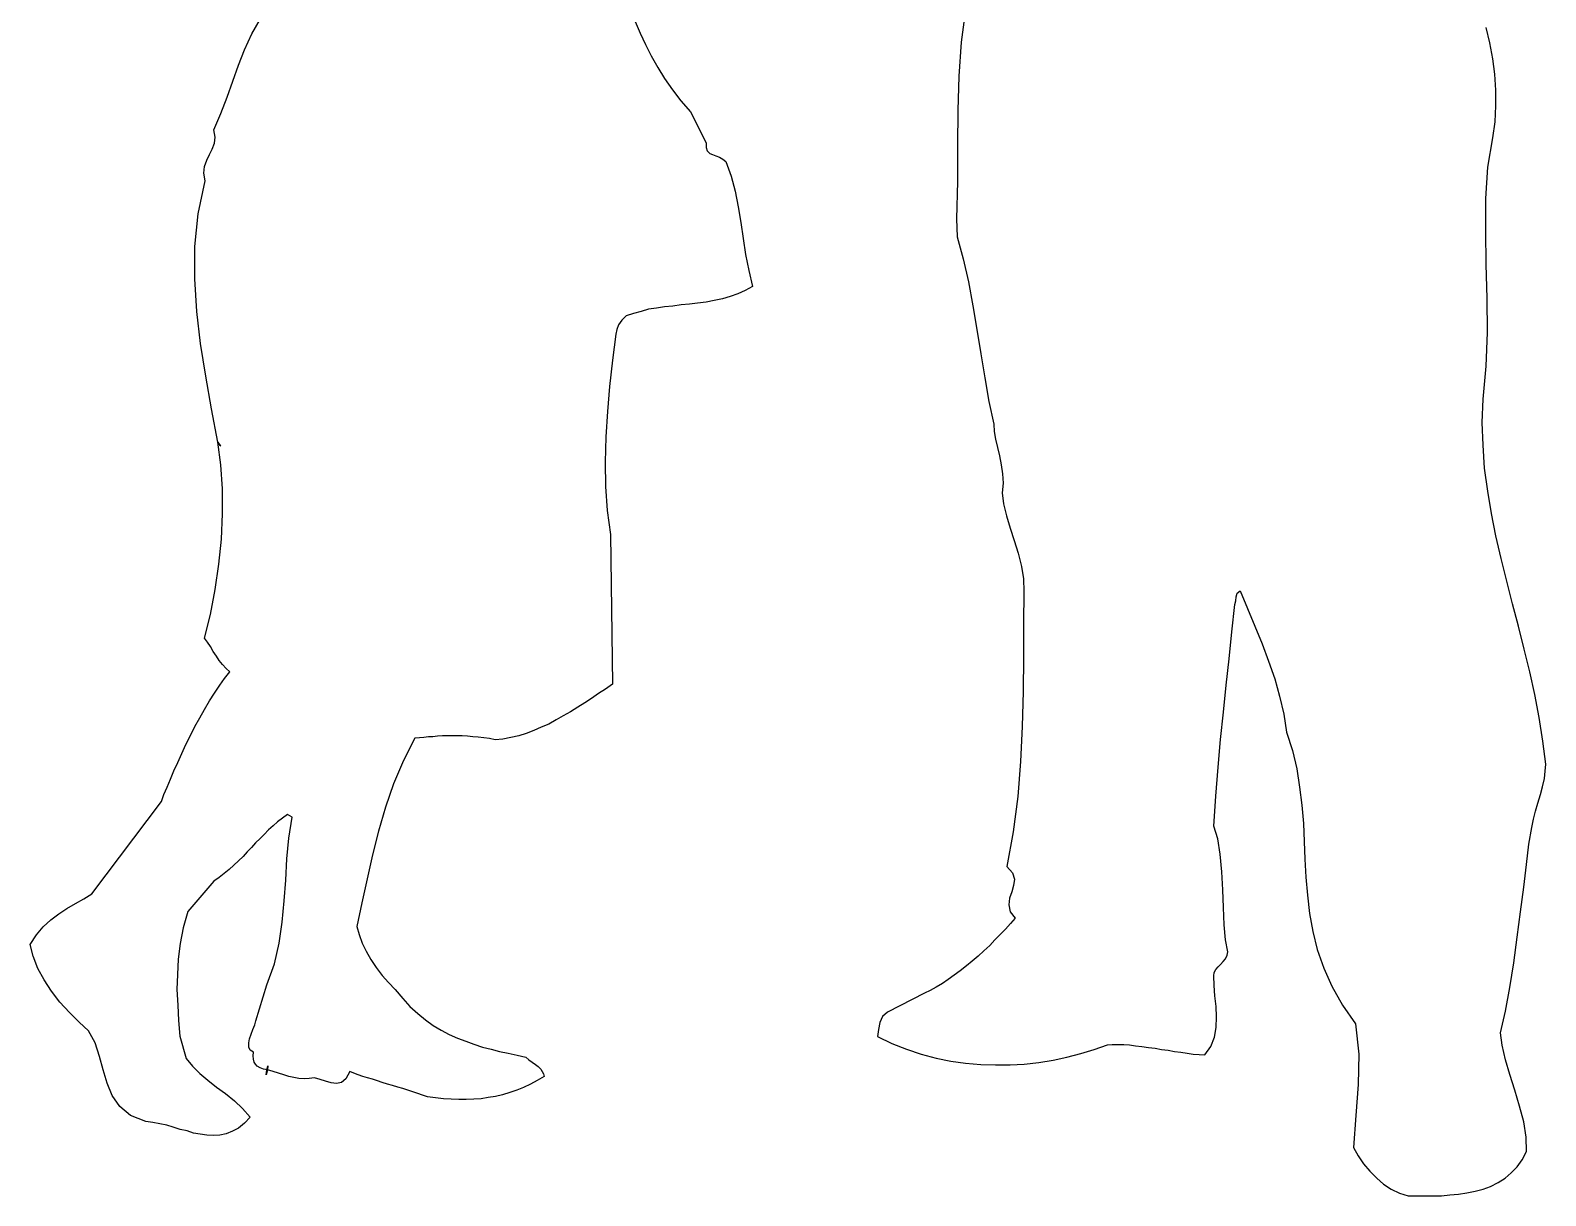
# Model space of a CAD drawing. Header units: millimetres. Extents: x -1574.07 to -1572.9, y 1774.51 to 1776.32.
# Drawn here: x -1574.073 to -1572.902, y 1774.511 to 1775.411 of the extents above; entities that cross this region are included whole.
import ezdxf

# ---------------------------------------------------------------- set-up
doc = ezdxf.new("R2010")
doc.units = ezdxf.units.MM
doc.header["$LTSCALE"] = 10
doc.layers.add('Humanos', color=2, linetype='Continuous')

msp = doc.modelspace()

# ---------------------------------------------------------------- linework, layer by layer
at = {"layer": 'Humanos'}
for p, q in [((-1573.3501, 1775.4289), (-1573.3538, 1775.4018)), ((-1573.9014, 1775.4081), (-1573.8948, 1775.4197)), ((-1573.6054, 1775.4178), (-1573.6017, 1775.4087)), ((-1572.9456, 1775.4012), (-1572.9484, 1775.4132)), ((-1573.9071, 1775.3958), (-1573.9014, 1775.4081)), ((-1573.6017, 1775.4087), (-1573.5976, 1775.3999)), ((-1573.3538, 1775.4018), (-1573.3557, 1775.3754)), ((-1572.9434, 1775.3889), (-1572.9456, 1775.4012)), ((-1573.9118, 1775.3839), (-1573.9071, 1775.3958)), ((-1573.5976, 1775.3999), (-1573.5932, 1775.3911)), ((-1573.5932, 1775.3911), (-1573.5881, 1775.3823)), ((-1572.9418, 1775.377), (-1572.9434, 1775.3889)), ((-1573.9162, 1775.3716), (-1573.9118, 1775.3839)), ((-1573.5881, 1775.3823), (-1573.5828, 1775.3738)), ((-1572.9409, 1775.3647), (-1572.9418, 1775.377)), ((-1573.9206, 1775.3594), (-1573.9162, 1775.3716)), ((-1573.5828, 1775.3738), (-1573.5768, 1775.365)), ((-1573.5768, 1775.365), (-1573.5702, 1775.3565)), ((-1573.3557, 1775.3754), (-1573.3563, 1775.349)), ((-1573.9253, 1775.3468), (-1573.9206, 1775.3594)), ((-1573.5702, 1775.3565), (-1573.5627, 1775.348)), ((-1572.9409, 1775.3525), (-1572.9409, 1775.3647)), ((-1573.9307, 1775.3342), (-1573.9253, 1775.3468)), ((-1573.5627, 1775.348), (-1573.5507, 1775.3241)), ((-1573.3563, 1775.349), (-1573.3567, 1775.3219)), ((-1572.9415, 1775.3402), (-1572.9409, 1775.3525)), ((-1573.9297, 1775.3285), (-1573.9307, 1775.3342)), ((-1572.9434, 1775.3279), (-1572.9415, 1775.3402)), ((-1573.9341, 1775.315), (-1573.9322, 1775.3191)), ((-1573.9322, 1775.3191), (-1573.9303, 1775.3238)), ((-1573.9303, 1775.3238), (-1573.9297, 1775.3285)), ((-1573.5507, 1775.3241), (-1573.5507, 1775.3204)), ((-1573.5507, 1775.3204), (-1573.5498, 1775.3178)), ((-1573.3567, 1775.3219), (-1573.3567, 1775.2943)), ((-1572.9472, 1775.3053), (-1572.9434, 1775.3279)), ((-1573.9379, 1775.3059), (-1573.9363, 1775.3106)), ((-1573.9363, 1775.3106), (-1573.9341, 1775.315)), ((-1573.5498, 1775.3178), (-1573.5479, 1775.3159)), ((-1573.5479, 1775.3159), (-1573.5457, 1775.315)), ((-1573.5457, 1775.315), (-1573.5432, 1775.3141)), ((-1573.5432, 1775.3141), (-1573.5403, 1775.3131)), ((-1573.5403, 1775.3131), (-1573.5378, 1775.3115)), ((-1573.5378, 1775.3115), (-1573.5356, 1775.3097)), ((-1573.5356, 1775.3097), (-1573.5315, 1775.2983)), ((-1573.9385, 1775.3005), (-1573.9379, 1775.3059)), ((-1573.9376, 1775.2946), (-1573.9385, 1775.3005)), ((-1573.5315, 1775.2983), (-1573.5284, 1775.2867)), ((-1572.9487, 1775.281), (-1572.9472, 1775.3053)), ((-1573.9429, 1775.2691), (-1573.9376, 1775.2946)), ((-1573.5284, 1775.2867), (-1573.5259, 1775.2747)), ((-1573.3567, 1775.2943), (-1573.3573, 1775.2653)), ((-1573.5259, 1775.2747), (-1573.524, 1775.2625)), ((-1572.9487, 1775.2559), (-1572.9487, 1775.281)), ((-1573.9454, 1775.2439), (-1573.9429, 1775.2691)), ((-1573.524, 1775.2625), (-1573.5221, 1775.2502)), ((-1573.3573, 1775.2653), (-1573.357, 1775.2515)), ((-1573.5221, 1775.2502), (-1573.5202, 1775.2379)), ((-1573.357, 1775.2515), (-1573.3523, 1775.2345)), ((-1572.9484, 1775.2301), (-1572.9487, 1775.2559)), ((-1573.9454, 1775.2191), (-1573.9454, 1775.2439)), ((-1573.5202, 1775.2379), (-1573.5177, 1775.2254)), ((-1573.5177, 1775.2254), (-1573.5149, 1775.2131)), ((-1573.3523, 1775.2345), (-1573.3482, 1775.2166)), ((-1572.9478, 1775.204), (-1572.9484, 1775.2301)), ((-1573.9439, 1775.1939), (-1573.9454, 1775.2191)), ((-1573.5149, 1775.2131), (-1573.5205, 1775.21)), ((-1573.3482, 1775.2166), (-1573.3447, 1775.1983)), ((-1573.5444, 1775.2024), (-1573.5507, 1775.2011)), ((-1573.5381, 1775.2037), (-1573.5444, 1775.2024)), ((-1573.5322, 1775.2055), (-1573.5381, 1775.2037)), ((-1573.5262, 1775.2074), (-1573.5322, 1775.2055)), ((-1573.5205, 1775.21), (-1573.5262, 1775.2074)), ((-1572.9475, 1775.1776), (-1572.9478, 1775.204)), ((-1573.941, 1775.1691), (-1573.9439, 1775.1939)), ((-1573.6124, 1775.1904), (-1573.6158, 1775.187)), ((-1573.6067, 1775.1923), (-1573.6124, 1775.1904)), ((-1573.601, 1775.1939), (-1573.6067, 1775.1923)), ((-1573.5951, 1775.1955), (-1573.601, 1775.1939)), ((-1573.5891, 1775.1964), (-1573.5951, 1775.1955)), ((-1573.5828, 1775.1974), (-1573.5891, 1775.1964)), ((-1573.5765, 1775.198), (-1573.5828, 1775.1974)), ((-1573.5699, 1775.1989), (-1573.5765, 1775.198)), ((-1573.5636, 1775.1996), (-1573.5699, 1775.1989)), ((-1573.5573, 1775.2002), (-1573.5636, 1775.1996)), ((-1573.5507, 1775.2011), (-1573.5573, 1775.2002)), ((-1573.3447, 1775.1983), (-1573.3416, 1775.1798)), ((-1573.6196, 1775.1798), (-1573.6205, 1775.1763)), ((-1573.6183, 1775.1835), (-1573.6196, 1775.1798)), ((-1573.6158, 1775.187), (-1573.6183, 1775.1835)), ((-1573.3416, 1775.1798), (-1573.3387, 1775.1612)), ((-1573.937, 1775.1439), (-1573.941, 1775.1691)), ((-1573.6205, 1775.1763), (-1573.6231, 1775.1562)), ((-1572.9484, 1775.1515), (-1572.9475, 1775.1776)), ((-1573.6231, 1775.1562), (-1573.6253, 1775.136)), ((-1573.3387, 1775.1612), (-1573.3356, 1775.1427)), ((-1573.9325, 1775.1187), (-1573.937, 1775.1439)), ((-1573.3356, 1775.1427), (-1573.3324, 1775.1244)), ((-1572.9509, 1775.126), (-1572.9484, 1775.1515)), ((-1573.6253, 1775.136), (-1573.6268, 1775.1165)), ((-1573.3324, 1775.1244), (-1573.3287, 1775.1068)), ((-1572.9516, 1775.1081), (-1572.9509, 1775.126)), ((-1573.9278, 1775.0929), (-1573.9325, 1775.1187)), ((-1573.6268, 1775.1165), (-1573.6281, 1775.097)), ((-1572.9509, 1775.0905), (-1572.9516, 1775.1081)), ((-1573.6281, 1775.097), (-1573.6287, 1775.0775)), ((-1573.3287, 1775.1068), (-1573.3284, 1775.1011)), ((-1573.3284, 1775.1011), (-1573.3274, 1775.0952)), ((-1573.9253, 1775.0753), (-1573.9278, 1775.0929)), ((-1573.9278, 1775.0929), (-1573.9259, 1775.0904)), ((-1573.9259, 1775.0904), (-1573.9278, 1775.0929)), ((-1573.9259, 1775.0904), (-1573.9253, 1775.0898)), ((-1573.9253, 1775.0898), (-1573.9259, 1775.0904)), ((-1573.3274, 1775.0952), (-1573.3258, 1775.0889)), ((-1573.3258, 1775.0889), (-1573.3243, 1775.0823)), ((-1572.9497, 1775.0728), (-1572.9509, 1775.0905)), ((-1573.9241, 1775.0568), (-1573.9253, 1775.0753)), ((-1573.6287, 1775.0775), (-1573.6284, 1775.0587)), ((-1573.3243, 1775.0823), (-1573.323, 1775.0754)), ((-1573.323, 1775.0754), (-1573.3218, 1775.0684)), ((-1572.9472, 1775.0552), (-1572.9497, 1775.0728)), ((-1573.3214, 1775.0612), (-1573.3221, 1775.0537)), ((-1573.3218, 1775.0684), (-1573.3214, 1775.0612)), ((-1573.9241, 1775.0376), (-1573.9241, 1775.0568)), ((-1573.6284, 1775.0587), (-1573.6271, 1775.0401)), ((-1573.3221, 1775.0537), (-1573.3211, 1775.0452)), ((-1572.9443, 1775.0379), (-1572.9472, 1775.0552)), ((-1573.925, 1775.0181), (-1573.9241, 1775.0376)), ((-1573.6271, 1775.0401), (-1573.6246, 1775.0215)), ((-1573.3211, 1775.0452), (-1573.3189, 1775.036)), ((-1572.9409, 1775.0206), (-1572.9443, 1775.0379)), ((-1573.3189, 1775.036), (-1573.3161, 1775.0266)), ((-1573.3161, 1775.0266), (-1573.313, 1775.0169)), ((-1573.9269, 1774.9986), (-1573.925, 1775.0181)), ((-1573.6246, 1775.0215), (-1573.6231, 1774.9061)), ((-1573.313, 1775.0169), (-1573.3098, 1775.0071)), ((-1572.9368, 1775.003), (-1572.9409, 1775.0206)), ((-1573.3098, 1775.0071), (-1573.3073, 1774.997)), ((-1572.9324, 1774.9857), (-1572.9368, 1775.003)), ((-1573.9297, 1774.9791), (-1573.9269, 1774.9986)), ((-1573.3073, 1774.997), (-1573.3057, 1774.9873)), ((-1573.9335, 1774.9599), (-1573.9297, 1774.9791)), ((-1573.3057, 1774.9873), (-1573.3054, 1774.9775)), ((-1572.928, 1774.9681), (-1572.9324, 1774.9857)), ((-1573.3054, 1774.9775), (-1573.3057, 1774.9527)), ((-1573.1447, 1774.9464), (-1573.1425, 1774.9675)), ((-1573.1425, 1774.9675), (-1573.1418, 1774.9703)), ((-1573.1418, 1774.9703), (-1573.1415, 1774.9734)), ((-1573.1415, 1774.9734), (-1573.1406, 1774.9763)), ((-1573.1406, 1774.9763), (-1573.1384, 1774.9782)), ((-1573.1384, 1774.9782), (-1573.1327, 1774.9646)), ((-1572.9236, 1774.9508), (-1572.928, 1774.9681)), ((-1573.9379, 1774.9417), (-1573.9335, 1774.9599)), ((-1573.1327, 1774.9646), (-1573.1271, 1774.9508)), ((-1573.3057, 1774.9527), (-1573.3057, 1774.9269)), ((-1573.1469, 1774.9256), (-1573.1447, 1774.9464)), ((-1573.1271, 1774.9508), (-1573.1214, 1774.9373)), ((-1572.9192, 1774.9332), (-1572.9236, 1774.9508)), ((-1573.9357, 1774.9385), (-1573.9379, 1774.9417)), ((-1573.9335, 1774.9351), (-1573.9357, 1774.9385)), ((-1573.9313, 1774.9313), (-1573.9335, 1774.9351)), ((-1573.1214, 1774.9373), (-1573.1164, 1774.9238)), ((-1572.9148, 1774.9156), (-1572.9192, 1774.9332)), ((-1573.9288, 1774.9278), (-1573.9313, 1774.9313)), ((-1573.9266, 1774.9244), (-1573.9288, 1774.9278)), ((-1573.9241, 1774.9212), (-1573.9266, 1774.9244)), ((-1573.9212, 1774.9181), (-1573.9241, 1774.9212)), ((-1573.3057, 1774.9269), (-1573.306, 1774.9005)), ((-1573.1491, 1774.9052), (-1573.1469, 1774.9256)), ((-1573.1164, 1774.9238), (-1573.1116, 1774.9102)), ((-1573.9263, 1774.9052), (-1573.9225, 1774.9105)), ((-1573.9225, 1774.9105), (-1573.9184, 1774.9156)), ((-1573.9184, 1774.9156), (-1573.9212, 1774.9181)), ((-1573.1116, 1774.9102), (-1573.1079, 1774.8967)), ((-1572.911, 1774.898), (-1572.9148, 1774.9156)), ((-1573.9341, 1774.8932), (-1573.9303, 1774.8992)), ((-1573.9303, 1774.8992), (-1573.9263, 1774.9052)), ((-1573.6338, 1774.8989), (-1573.6391, 1774.8951)), ((-1573.6284, 1774.9023), (-1573.6338, 1774.8989)), ((-1573.6231, 1774.9061), (-1573.6284, 1774.9023)), ((-1573.306, 1774.9005), (-1573.3067, 1774.8734)), ((-1573.1513, 1774.8844), (-1573.1491, 1774.9052)), ((-1572.9075, 1774.8803), (-1572.911, 1774.898)), ((-1573.9417, 1774.88), (-1573.9379, 1774.8866)), ((-1573.9379, 1774.8866), (-1573.9341, 1774.8932)), ((-1573.6498, 1774.8882), (-1573.6555, 1774.8847)), ((-1573.6444, 1774.8917), (-1573.6498, 1774.8882)), ((-1573.6391, 1774.8951), (-1573.6444, 1774.8917)), ((-1573.1079, 1774.8967), (-1573.1047, 1774.8829)), ((-1573.9454, 1774.8734), (-1573.9417, 1774.88)), ((-1573.6721, 1774.8753), (-1573.6781, 1774.8728)), ((-1573.6665, 1774.8784), (-1573.6721, 1774.8753)), ((-1573.6611, 1774.8816), (-1573.6665, 1774.8784)), ((-1573.6555, 1774.8847), (-1573.6611, 1774.8816)), ((-1573.1535, 1774.8634), (-1573.1513, 1774.8844)), ((-1573.1047, 1774.8829), (-1573.1025, 1774.869)), ((-1572.9047, 1774.8621), (-1572.9075, 1774.8803)), ((-1573.9524, 1774.8596), (-1573.9489, 1774.8665)), ((-1573.9489, 1774.8665), (-1573.9454, 1774.8734)), ((-1573.7756, 1774.8643), (-1573.7844, 1774.847)), ((-1573.7721, 1774.8646), (-1573.7756, 1774.8643)), ((-1573.7687, 1774.8649), (-1573.7721, 1774.8646)), ((-1573.7652, 1774.8655), (-1573.7687, 1774.8649)), ((-1573.7618, 1774.8655), (-1573.7652, 1774.8655)), ((-1573.758, 1774.8659), (-1573.7618, 1774.8655)), ((-1573.7542, 1774.8662), (-1573.758, 1774.8659)), ((-1573.7508, 1774.8662), (-1573.7542, 1774.8662)), ((-1573.747, 1774.8662), (-1573.7508, 1774.8662)), ((-1573.7429, 1774.8662), (-1573.747, 1774.8662)), ((-1573.7391, 1774.8662), (-1573.7429, 1774.8662)), ((-1573.735, 1774.8659), (-1573.7391, 1774.8662)), ((-1573.7309, 1774.8655), (-1573.735, 1774.8659)), ((-1573.7268, 1774.8652), (-1573.7309, 1774.8655)), ((-1573.7224, 1774.8646), (-1573.7268, 1774.8652)), ((-1573.718, 1774.864), (-1573.7224, 1774.8646)), ((-1573.7136, 1774.863), (-1573.718, 1774.864)), ((-1573.7077, 1774.8637), (-1573.7136, 1774.863)), ((-1573.7014, 1774.8649), (-1573.7077, 1774.8637)), ((-1573.6954, 1774.8662), (-1573.7014, 1774.8649)), ((-1573.6897, 1774.8681), (-1573.6954, 1774.8662)), ((-1573.6838, 1774.8703), (-1573.6897, 1774.8681)), ((-1573.6781, 1774.8728), (-1573.6838, 1774.8703)), ((-1573.3067, 1774.8734), (-1573.3079, 1774.8464)), ((-1573.1554, 1774.842), (-1573.1535, 1774.8634)), ((-1573.1025, 1774.869), (-1573.0981, 1774.8549)), ((-1572.9025, 1774.8442), (-1572.9047, 1774.8621)), ((-1573.9587, 1774.8457), (-1573.9555, 1774.8526)), ((-1573.9555, 1774.8526), (-1573.9524, 1774.8596)), ((-1573.0981, 1774.8549), (-1573.0947, 1774.8407)), ((-1573.9643, 1774.8328), (-1573.9618, 1774.8391)), ((-1573.9618, 1774.8391), (-1573.9587, 1774.8457)), ((-1573.7844, 1774.847), (-1573.792, 1774.8291)), ((-1573.3079, 1774.8464), (-1573.3101, 1774.8193)), ((-1573.1573, 1774.8196), (-1573.1554, 1774.842)), ((-1573.0947, 1774.8407), (-1573.0925, 1774.8266)), ((-1572.9034, 1774.8332), (-1572.9028, 1774.8388)), ((-1572.9028, 1774.8388), (-1572.9025, 1774.8442)), ((-1573.9668, 1774.8265), (-1573.9643, 1774.8328)), ((-1573.792, 1774.8291), (-1573.7982, 1774.8111)), ((-1572.9066, 1774.8209), (-1572.905, 1774.8269)), ((-1572.905, 1774.8269), (-1572.9034, 1774.8332)), ((-1574.025, 1774.7441), (-1573.9712, 1774.8155)), ((-1573.9712, 1774.8155), (-1573.9693, 1774.8209)), ((-1573.9693, 1774.8209), (-1573.9668, 1774.8265)), ((-1573.3101, 1774.8193), (-1573.3136, 1774.792)), ((-1573.1588, 1774.7964), (-1573.1573, 1774.8196)), ((-1573.0925, 1774.8266), (-1573.0909, 1774.8127)), ((-1572.9085, 1774.8143), (-1572.9066, 1774.8209)), ((-1573.874, 1774.8055), (-1573.8778, 1774.8026)), ((-1573.8703, 1774.8033), (-1573.874, 1774.8055)), ((-1573.7982, 1774.8111), (-1573.8036, 1774.7926)), ((-1573.0909, 1774.8127), (-1573.0896, 1774.7986)), ((-1572.9119, 1774.8017), (-1572.9104, 1774.808)), ((-1572.9104, 1774.808), (-1572.9085, 1774.8143)), ((-1573.8885, 1774.7935), (-1573.892, 1774.7901)), ((-1573.8851, 1774.7967), (-1573.8885, 1774.7935)), ((-1573.8816, 1774.7998), (-1573.8851, 1774.7967)), ((-1573.8778, 1774.8026), (-1573.8816, 1774.7998)), ((-1573.8728, 1774.7872), (-1573.8703, 1774.8033)), ((-1573.8036, 1774.7926), (-1573.8083, 1774.7743)), ((-1573.3136, 1774.792), (-1573.3186, 1774.7652)), ((-1573.1557, 1774.7866), (-1573.1588, 1774.7964)), ((-1573.0896, 1774.7986), (-1573.089, 1774.7847)), ((-1572.9154, 1774.7825), (-1572.9132, 1774.7954)), ((-1572.9132, 1774.7954), (-1572.9119, 1774.8017)), ((-1573.9017, 1774.78), (-1573.9052, 1774.7765)), ((-1573.8986, 1774.7835), (-1573.9017, 1774.78)), ((-1573.8951, 1774.7869), (-1573.8986, 1774.7835)), ((-1573.892, 1774.7901), (-1573.8951, 1774.7869)), ((-1573.8744, 1774.7712), (-1573.8728, 1774.7872)), ((-1573.1538, 1774.7747), (-1573.1557, 1774.7866)), ((-1573.089, 1774.7847), (-1573.0884, 1774.7709)), ((-1572.9173, 1774.7668), (-1572.9154, 1774.7825)), ((-1573.9118, 1774.7696), (-1573.9153, 1774.7662)), ((-1573.9083, 1774.7731), (-1573.9118, 1774.7696)), ((-1573.9052, 1774.7765), (-1573.9083, 1774.7731)), ((-1573.8753, 1774.7548), (-1573.8744, 1774.7712)), ((-1573.8083, 1774.7743), (-1573.8124, 1774.7558)), ((-1573.1525, 1774.7611), (-1573.1538, 1774.7747)), ((-1573.0884, 1774.7709), (-1573.0877, 1774.757)), ((-1573.9266, 1774.7567), (-1573.9307, 1774.7539)), ((-1573.9228, 1774.7599), (-1573.9266, 1774.7567)), ((-1573.919, 1774.763), (-1573.9228, 1774.7599)), ((-1573.9153, 1774.7662), (-1573.919, 1774.763)), ((-1573.3186, 1774.7652), (-1573.3142, 1774.7605)), ((-1573.3142, 1774.7605), (-1573.3126, 1774.7555)), ((-1573.1519, 1774.7473), (-1573.1525, 1774.7611)), ((-1573.0877, 1774.757), (-1573.0865, 1774.7432)), ((-1572.9195, 1774.7492), (-1572.9173, 1774.7668)), ((-1573.9307, 1774.7539), (-1573.9508, 1774.7306)), ((-1573.8766, 1774.7388), (-1573.8753, 1774.7548)), ((-1573.8124, 1774.7558), (-1573.8165, 1774.7372)), ((-1573.3148, 1774.7457), (-1573.3164, 1774.7407)), ((-1573.3133, 1774.7505), (-1573.3148, 1774.7457)), ((-1573.3126, 1774.7555), (-1573.3133, 1774.7505)), ((-1573.1513, 1774.7335), (-1573.1519, 1774.7473)), ((-1572.922, 1774.7303), (-1572.9195, 1774.7492)), ((-1574.0442, 1774.7328), (-1574.0376, 1774.7366)), ((-1574.0376, 1774.7366), (-1574.0313, 1774.7404)), ((-1574.0313, 1774.7404), (-1574.025, 1774.7441)), ((-1573.8781, 1774.7224), (-1573.8766, 1774.7388)), ((-1573.8165, 1774.7372), (-1573.8203, 1774.719)), ((-1573.3164, 1774.7407), (-1573.317, 1774.7357)), ((-1573.317, 1774.7357), (-1573.3161, 1774.7303)), ((-1573.1507, 1774.7202), (-1573.1513, 1774.7335)), ((-1573.0865, 1774.7432), (-1573.0849, 1774.7291)), ((-1574.0625, 1774.7187), (-1574.0568, 1774.724)), ((-1574.0568, 1774.724), (-1574.0505, 1774.7287)), ((-1574.0505, 1774.7287), (-1574.0442, 1774.7328)), ((-1573.9508, 1774.7306), (-1573.9546, 1774.718)), ((-1573.8803, 1774.7061), (-1573.8781, 1774.7224)), ((-1573.3161, 1774.7303), (-1573.312, 1774.7253)), ((-1573.312, 1774.7253), (-1573.3158, 1774.7212)), ((-1573.0849, 1774.7291), (-1573.0824, 1774.7152)), ((-1572.9245, 1774.7108), (-1572.922, 1774.7303)), ((-1574.0725, 1774.7051), (-1574.0678, 1774.7124)), ((-1574.0678, 1774.7124), (-1574.0625, 1774.7187)), ((-1573.9546, 1774.718), (-1573.9568, 1774.7058)), ((-1573.8203, 1774.719), (-1573.8187, 1774.7127)), ((-1573.8187, 1774.7127), (-1573.8162, 1774.7061)), ((-1573.3236, 1774.7127), (-1573.3277, 1774.7086)), ((-1573.3195, 1774.7168), (-1573.3236, 1774.7127)), ((-1573.3158, 1774.7212), (-1573.3195, 1774.7168)), ((-1573.1497, 1774.7086), (-1573.1507, 1774.7202)), ((-1573.0824, 1774.7152), (-1573.0789, 1774.7011)), ((-1572.927, 1774.691), (-1572.9245, 1774.7108)), ((-1574.0703, 1774.696), (-1574.0725, 1774.7051)), ((-1573.9568, 1774.7058), (-1573.9583, 1774.6938)), ((-1573.8841, 1774.69), (-1573.8803, 1774.7061)), ((-1573.8162, 1774.7061), (-1573.8133, 1774.6998)), ((-1573.8133, 1774.6998), (-1573.8096, 1774.6935)), ((-1573.3362, 1774.7001), (-1573.3406, 1774.696)), ((-1573.3318, 1774.7042), (-1573.3362, 1774.7001)), ((-1573.3277, 1774.7086), (-1573.3318, 1774.7042)), ((-1573.1478, 1774.6995), (-1573.1497, 1774.7086)), ((-1573.1484, 1774.6967), (-1573.1478, 1774.6995)), ((-1573.0789, 1774.7011), (-1573.0739, 1774.6869)), ((-1574.0668, 1774.6866), (-1574.0703, 1774.696)), ((-1574.0618, 1774.6778), (-1574.0668, 1774.6866)), ((-1573.9583, 1774.6938), (-1573.959, 1774.6819)), ((-1573.8898, 1774.674), (-1573.8841, 1774.69)), ((-1573.8096, 1774.6935), (-1573.8055, 1774.6872)), ((-1573.8055, 1774.6872), (-1573.8008, 1774.6812)), ((-1573.3498, 1774.6885), (-1573.3545, 1774.6847)), ((-1573.3453, 1774.6923), (-1573.3498, 1774.6885)), ((-1573.3406, 1774.696), (-1573.3453, 1774.6923)), ((-1573.1573, 1774.6857), (-1573.1554, 1774.6879)), ((-1573.1554, 1774.6879), (-1573.1535, 1774.6897)), ((-1573.1535, 1774.6897), (-1573.1516, 1774.692)), ((-1573.1516, 1774.692), (-1573.1497, 1774.6941)), ((-1573.1497, 1774.6941), (-1573.1484, 1774.6967)), ((-1573.0739, 1774.6869), (-1573.0676, 1774.6728)), ((-1572.9302, 1774.6718), (-1572.927, 1774.691)), ((-1574.0562, 1774.669), (-1574.0618, 1774.6778)), ((-1573.959, 1774.6819), (-1573.9593, 1774.6702)), ((-1573.8008, 1774.6812), (-1573.796, 1774.6756)), ((-1573.796, 1774.6756), (-1573.7907, 1774.6702)), ((-1573.3683, 1774.675), (-1573.373, 1774.6721)), ((-1573.3639, 1774.6781), (-1573.3683, 1774.675)), ((-1573.3592, 1774.6813), (-1573.3639, 1774.6781)), ((-1573.3545, 1774.6847), (-1573.3592, 1774.6813)), ((-1573.1588, 1774.6809), (-1573.1585, 1774.6834)), ((-1573.1585, 1774.6734), (-1573.1588, 1774.6809)), ((-1573.1585, 1774.6834), (-1573.1573, 1774.6857)), ((-1574.0496, 1774.6605), (-1574.0562, 1774.669)), ((-1573.9593, 1774.6702), (-1573.9587, 1774.6583)), ((-1573.8983, 1774.646), (-1573.8898, 1774.674)), ((-1573.7907, 1774.6702), (-1573.785, 1774.6633)), ((-1573.785, 1774.6633), (-1573.7794, 1774.6573)), ((-1573.3821, 1774.6674), (-1573.4108, 1774.6529)), ((-1573.3777, 1774.6696), (-1573.3821, 1774.6674)), ((-1573.373, 1774.6721), (-1573.3777, 1774.6696)), ((-1573.1579, 1774.6655), (-1573.1585, 1774.6734)), ((-1573.1569, 1774.6573), (-1573.1579, 1774.6655)), ((-1573.0676, 1774.6728), (-1573.0594, 1774.6583)), ((-1572.9336, 1774.6536), (-1572.9302, 1774.6718)), ((-1574.0423, 1774.6526), (-1574.0496, 1774.6605)), ((-1574.0348, 1774.6451), (-1574.0423, 1774.6526)), ((-1573.9587, 1774.6583), (-1573.958, 1774.6463)), ((-1573.7794, 1774.6573), (-1573.7734, 1774.6517)), ((-1573.7734, 1774.6517), (-1573.7674, 1774.647)), ((-1573.4108, 1774.6529), (-1573.4145, 1774.6495)), ((-1573.1566, 1774.6492), (-1573.1569, 1774.6573)), ((-1573.0594, 1774.6583), (-1573.0494, 1774.6438)), ((-1572.9374, 1774.6369), (-1572.9336, 1774.6536)), ((-1574.0275, 1774.6385), (-1574.0348, 1774.6451)), ((-1573.958, 1774.6463), (-1573.9571, 1774.6344)), ((-1573.9008, 1774.6394), (-1573.8992, 1774.6429)), ((-1573.8992, 1774.6429), (-1573.8983, 1774.646)), ((-1573.7674, 1774.647), (-1573.7614, 1774.6425)), ((-1573.7614, 1774.6425), (-1573.7552, 1774.6388)), ((-1573.4167, 1774.6448), (-1573.4177, 1774.6394)), ((-1573.4145, 1774.6495), (-1573.4167, 1774.6448)), ((-1573.1582, 1774.6334), (-1573.1569, 1774.641)), ((-1573.1569, 1774.641), (-1573.1566, 1774.6492)), ((-1573.0494, 1774.6438), (-1573.0469, 1774.6205)), ((-1574.0225, 1774.629), (-1574.0275, 1774.6385)), ((-1574.019, 1774.6186), (-1574.0225, 1774.629)), ((-1573.9571, 1774.6344), (-1573.9521, 1774.6171)), ((-1573.9039, 1774.629), (-1573.9033, 1774.6322)), ((-1573.9039, 1774.6259), (-1573.9039, 1774.629)), ((-1573.9033, 1774.6322), (-1573.902, 1774.6359)), ((-1573.902, 1774.6359), (-1573.9008, 1774.6394)), ((-1573.7552, 1774.6388), (-1573.7492, 1774.6356)), ((-1573.7492, 1774.6356), (-1573.7426, 1774.6328)), ((-1573.7426, 1774.6328), (-1573.7363, 1774.6303)), ((-1573.7363, 1774.6303), (-1573.73, 1774.6281)), ((-1573.73, 1774.6281), (-1573.7234, 1774.6259)), ((-1573.4177, 1774.6394), (-1573.4183, 1774.6341)), ((-1573.4183, 1774.6341), (-1573.4073, 1774.6287)), ((-1573.4073, 1774.6287), (-1573.396, 1774.6243)), ((-1573.161, 1774.6262), (-1573.1582, 1774.6334)), ((-1572.9361, 1774.6272), (-1572.9374, 1774.6369)), ((-1574.0162, 1774.6083), (-1574.019, 1774.6186)), ((-1573.9521, 1774.6171), (-1573.9473, 1774.6111)), ((-1573.9027, 1774.6234), (-1573.9039, 1774.6259)), ((-1573.9002, 1774.6218), (-1573.9027, 1774.6234)), ((-1573.9005, 1774.619), (-1573.9002, 1774.6218)), ((-1573.9002, 1774.6164), (-1573.9005, 1774.619)), ((-1573.8998, 1774.6142), (-1573.9002, 1774.6164)), ((-1573.7234, 1774.6259), (-1573.7168, 1774.6243)), ((-1573.7168, 1774.6243), (-1573.7102, 1774.6224)), ((-1573.7102, 1774.6224), (-1573.7036, 1774.6212)), ((-1573.7036, 1774.6212), (-1573.6967, 1774.6196)), ((-1573.6967, 1774.6196), (-1573.69, 1774.618)), ((-1573.69, 1774.618), (-1573.6875, 1774.6161)), ((-1573.396, 1774.6243), (-1573.3847, 1774.6205)), ((-1573.3847, 1774.6205), (-1573.373, 1774.6174)), ((-1573.373, 1774.6174), (-1573.3617, 1774.6149)), ((-1573.2827, 1774.6158), (-1573.2721, 1774.618)), ((-1573.2721, 1774.618), (-1573.2614, 1774.6209)), ((-1573.2614, 1774.6209), (-1573.251, 1774.624)), ((-1573.251, 1774.624), (-1573.2409, 1774.6275)), ((-1573.2409, 1774.6275), (-1573.2371, 1774.6278)), ((-1573.2371, 1774.6278), (-1573.2327, 1774.6278)), ((-1573.2327, 1774.6278), (-1573.2283, 1774.6278)), ((-1573.2283, 1774.6278), (-1573.2239, 1774.6275)), ((-1573.2239, 1774.6275), (-1573.2192, 1774.6268)), ((-1573.2192, 1774.6268), (-1573.2142, 1774.6262)), ((-1573.2142, 1774.6262), (-1573.2091, 1774.6256)), ((-1573.2091, 1774.6256), (-1573.2041, 1774.625)), ((-1573.2041, 1774.625), (-1573.1991, 1774.624)), ((-1573.1991, 1774.624), (-1573.1941, 1774.6234)), ((-1573.1941, 1774.6234), (-1573.189, 1774.6224)), ((-1573.189, 1774.6224), (-1573.1843, 1774.6218)), ((-1573.1843, 1774.6218), (-1573.1793, 1774.6212)), ((-1573.1793, 1774.6212), (-1573.1746, 1774.6205)), ((-1573.1746, 1774.6205), (-1573.1701, 1774.6202)), ((-1573.1701, 1774.6202), (-1573.1658, 1774.6199)), ((-1573.1658, 1774.6199), (-1573.161, 1774.6262)), ((-1573.0469, 1774.6205), (-1573.0472, 1774.597)), ((-1572.9336, 1774.6161), (-1572.9361, 1774.6272)), ((-1572.9302, 1774.6048), (-1572.9336, 1774.6161)), ((-1574.0131, 1774.5979), (-1574.0162, 1774.6083)), ((-1573.9473, 1774.6111), (-1573.9417, 1774.6054)), ((-1573.9417, 1774.6054), (-1573.9354, 1774.6004)), ((-1573.8986, 1774.6127), (-1573.8998, 1774.6142)), ((-1573.8973, 1774.6111), (-1573.8986, 1774.6127)), ((-1573.8951, 1774.6098), (-1573.8973, 1774.6111)), ((-1573.8926, 1774.6089), (-1573.8951, 1774.6098)), ((-1573.8895, 1774.6083), (-1573.8926, 1774.6089)), ((-1573.8895, 1774.6083), (-1573.8904, 1774.6045)), ((-1573.8904, 1774.6045), (-1573.8898, 1774.6079)), ((-1573.8898, 1774.6079), (-1573.8891, 1774.6114)), ((-1573.8891, 1774.6114), (-1573.8895, 1774.6083)), ((-1573.8851, 1774.607), (-1573.8895, 1774.6083)), ((-1573.881, 1774.6057), (-1573.8851, 1774.607)), ((-1573.8769, 1774.6045), (-1573.881, 1774.6057)), ((-1573.8728, 1774.6032), (-1573.8769, 1774.6045)), ((-1573.8259, 1774.607), (-1573.8288, 1774.6013)), ((-1573.8228, 1774.6057), (-1573.8259, 1774.607)), ((-1573.8193, 1774.6045), (-1573.8228, 1774.6057)), ((-1573.8159, 1774.6032), (-1573.8193, 1774.6045)), ((-1573.6875, 1774.6161), (-1573.685, 1774.6142)), ((-1573.685, 1774.6142), (-1573.6825, 1774.6124)), ((-1573.6825, 1774.6124), (-1573.6803, 1774.6108)), ((-1573.6803, 1774.6108), (-1573.6784, 1774.6089)), ((-1573.6784, 1774.6089), (-1573.6772, 1774.607)), ((-1573.6772, 1774.607), (-1573.6762, 1774.6051)), ((-1573.6762, 1774.6051), (-1573.6759, 1774.6032)), ((-1573.3617, 1774.6149), (-1573.3504, 1774.6133)), ((-1573.3504, 1774.6133), (-1573.3387, 1774.6124)), ((-1573.3387, 1774.6124), (-1573.3274, 1774.6121)), ((-1573.3274, 1774.6121), (-1573.3161, 1774.6121)), ((-1573.3161, 1774.6121), (-1573.3051, 1774.6127)), ((-1573.3051, 1774.6127), (-1573.2938, 1774.6139)), ((-1573.2938, 1774.6139), (-1573.2827, 1774.6158)), ((-1572.9264, 1774.5926), (-1572.9302, 1774.6048)), ((-1574.0093, 1774.5885), (-1574.0131, 1774.5979)), ((-1573.9354, 1774.6004), (-1573.9288, 1774.595)), ((-1573.9288, 1774.595), (-1573.9219, 1774.59)), ((-1573.869, 1774.6023), (-1573.8728, 1774.6032)), ((-1573.8652, 1774.6017), (-1573.869, 1774.6023)), ((-1573.8611, 1774.6013), (-1573.8652, 1774.6017)), ((-1573.8571, 1774.6017), (-1573.8611, 1774.6013)), ((-1573.853, 1774.602), (-1573.8571, 1774.6017)), ((-1573.8486, 1774.6007), (-1573.853, 1774.602)), ((-1573.8445, 1774.5995), (-1573.8486, 1774.6007)), ((-1573.8401, 1774.5982), (-1573.8445, 1774.5995)), ((-1573.836, 1774.5976), (-1573.8401, 1774.5982)), ((-1573.8322, 1774.5985), (-1573.836, 1774.5976)), ((-1573.8288, 1774.6013), (-1573.8322, 1774.5985)), ((-1573.8121, 1774.602), (-1573.8159, 1774.6032)), ((-1573.8083, 1774.601), (-1573.8121, 1774.602)), ((-1573.8045, 1774.5998), (-1573.8083, 1774.601)), ((-1573.8008, 1774.5985), (-1573.8045, 1774.5998)), ((-1573.7967, 1774.5973), (-1573.8008, 1774.5985)), ((-1573.7929, 1774.5963), (-1573.7967, 1774.5973)), ((-1573.7888, 1774.595), (-1573.7929, 1774.5963)), ((-1573.785, 1774.5938), (-1573.7888, 1774.595)), ((-1573.781, 1774.5925), (-1573.785, 1774.5938)), ((-1573.6916, 1774.5947), (-1573.697, 1774.5925)), ((-1573.6863, 1774.5973), (-1573.6916, 1774.5947)), ((-1573.6812, 1774.6001), (-1573.6863, 1774.5973)), ((-1573.6759, 1774.6032), (-1573.6812, 1774.6001)), ((-1573.0472, 1774.597), (-1573.0491, 1774.5731)), ((-1574.0033, 1774.58), (-1574.0093, 1774.5885)), ((-1573.9219, 1774.59), (-1573.9149, 1774.5844)), ((-1573.9149, 1774.5844), (-1573.9086, 1774.5784)), ((-1573.7772, 1774.5913), (-1573.781, 1774.5925)), ((-1573.7734, 1774.59), (-1573.7772, 1774.5913)), ((-1573.7696, 1774.5888), (-1573.7734, 1774.59)), ((-1573.7659, 1774.5875), (-1573.7696, 1774.5888)), ((-1573.7596, 1774.5866), (-1573.7659, 1774.5875)), ((-1573.7536, 1774.5859), (-1573.7596, 1774.5866)), ((-1573.7476, 1774.5856), (-1573.7536, 1774.5859)), ((-1573.7416, 1774.5853), (-1573.7476, 1774.5856)), ((-1573.736, 1774.5853), (-1573.7416, 1774.5853)), ((-1573.73, 1774.5856), (-1573.736, 1774.5853)), ((-1573.7243, 1774.5859), (-1573.73, 1774.5856)), ((-1573.719, 1774.5869), (-1573.7243, 1774.5859)), ((-1573.7133, 1774.5878), (-1573.719, 1774.5869)), ((-1573.708, 1774.5891), (-1573.7133, 1774.5878)), ((-1573.7023, 1774.5907), (-1573.708, 1774.5891)), ((-1573.697, 1774.5925), (-1573.7023, 1774.5907)), ((-1572.9226, 1774.5803), (-1572.9264, 1774.5926)), ((-1573.9951, 1774.573), (-1574.0033, 1774.58)), ((-1573.9832, 1774.5683), (-1573.9951, 1774.573)), ((-1573.9086, 1774.5784), (-1573.9027, 1774.5718)), ((-1573.9027, 1774.5718), (-1573.9071, 1774.5671)), ((-1573.0491, 1774.5731), (-1573.0509, 1774.5482)), ((-1572.9195, 1774.568), (-1572.9226, 1774.5803)), ((-1573.9778, 1774.5677), (-1573.9832, 1774.5683)), ((-1573.9725, 1774.5667), (-1573.9778, 1774.5677)), ((-1573.9671, 1774.5655), (-1573.9725, 1774.5667)), ((-1573.9621, 1774.5639), (-1573.9671, 1774.5655)), ((-1573.9568, 1774.5623), (-1573.9621, 1774.5639)), ((-1573.9514, 1774.5611), (-1573.9568, 1774.5623)), ((-1573.9464, 1774.5595), (-1573.9514, 1774.5611)), ((-1573.9414, 1774.5586), (-1573.9464, 1774.5595)), ((-1573.9363, 1774.5579), (-1573.9414, 1774.5586)), ((-1573.9313, 1774.5576), (-1573.9363, 1774.5579)), ((-1573.9263, 1774.5579), (-1573.9313, 1774.5576)), ((-1573.9212, 1774.5589), (-1573.9263, 1774.5579)), ((-1573.9165, 1774.5608), (-1573.9212, 1774.5589)), ((-1573.9118, 1774.5633), (-1573.9165, 1774.5608)), ((-1573.9071, 1774.5671), (-1573.9118, 1774.5633)), ((-1572.9176, 1774.5564), (-1572.9195, 1774.568)), ((-1573.0509, 1774.5482), (-1573.0472, 1774.5419)), ((-1572.9173, 1774.5451), (-1572.9176, 1774.5564)), ((-1573.0472, 1774.5419), (-1573.0431, 1774.5356)), ((-1573.0431, 1774.5356), (-1573.0384, 1774.53)), ((-1572.9245, 1774.5334), (-1572.9207, 1774.5388)), ((-1572.9207, 1774.5388), (-1572.9173, 1774.5451)), ((-1573.0384, 1774.53), (-1573.033, 1774.5246)), ((-1573.033, 1774.5246), (-1573.0277, 1774.5199)), ((-1572.9393, 1774.5212), (-1572.9339, 1774.5246)), ((-1572.9339, 1774.5246), (-1572.9292, 1774.5287)), ((-1572.9292, 1774.5287), (-1572.9245, 1774.5334)), ((-1573.0277, 1774.5199), (-1573.0217, 1774.5161)), ((-1573.0217, 1774.5161), (-1573.0154, 1774.513)), ((-1573.0154, 1774.513), (-1573.0088, 1774.5111)), ((-1573.0088, 1774.5111), (-1573.0025, 1774.5111)), ((-1573.0025, 1774.5111), (-1572.9962, 1774.5111)), ((-1572.9962, 1774.5111), (-1572.9896, 1774.5111)), ((-1572.9896, 1774.5111), (-1572.983, 1774.5111)), ((-1572.983, 1774.5111), (-1572.9764, 1774.5117)), ((-1572.9764, 1774.5117), (-1572.9698, 1774.5123)), ((-1572.9698, 1774.5123), (-1572.9635, 1774.5133)), ((-1572.9635, 1774.5133), (-1572.9569, 1774.5146)), ((-1572.9569, 1774.5146), (-1572.9509, 1774.5161)), ((-1572.9509, 1774.5161), (-1572.945, 1774.5183)), ((-1572.945, 1774.5183), (-1572.9393, 1774.5212))]:
    msp.add_line(p, q, dxfattribs=at)

doc.saveas('drawing.dxf')
